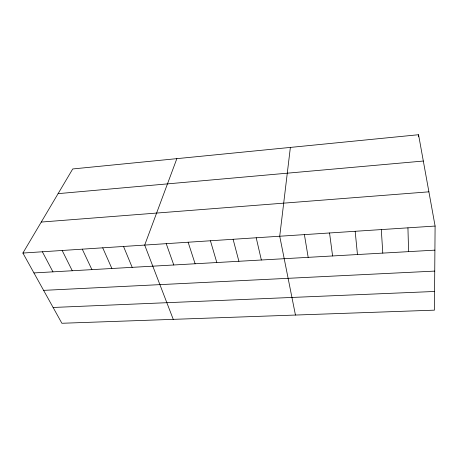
<?xml version="1.0" encoding="UTF-8"?>
<svg xmlns="http://www.w3.org/2000/svg" width="458" height="458" viewBox="0 0 458 458"><rect width="100%" height="100%" fill="white"/><g stroke="black" fill="none" stroke-linecap="round" stroke-linejoin="round"><path stroke-width="0.69" d="M435.1 226.057L434.43 310.158L61.882 323.274L22.9 253.051L72.73 168.956L418.555 134.726L435.1 226.057L22.9 253.051M290.372 147.413L279.724 236.231L295.45 315.052M176.857 158.651L144.694 245.076L173.25 319.358M58.097 193.648L423.318 161.039M41.266 222.061L428.9 191.828M33.932 272.928L434.911 250.142M43.613 290.366L434.739 271.096M53.105 307.467L434.579 291.471M42.365 251.78L52.951 271.846M62.151 250.48L72.278 270.747M82.268 249.163L91.915 269.63M102.724 247.824L111.878 268.497M123.534 246.461L132.173 267.346M166.225 243.667L173.782 264.982M188.129 242.23L195.119 263.768M210.422 240.771L216.817 262.537M233.111 239.288L238.893 261.278M256.211 237.771L261.352 260.007M304.398 234.616L308.177 257.344M329.548 232.967L332.588 255.959M355.173 231.29L357.458 254.545M381.302 229.578L382.791 253.102M407.935 227.838L408.599 251.637M418.555 134.726L418.578 136.816"/></g></svg>
